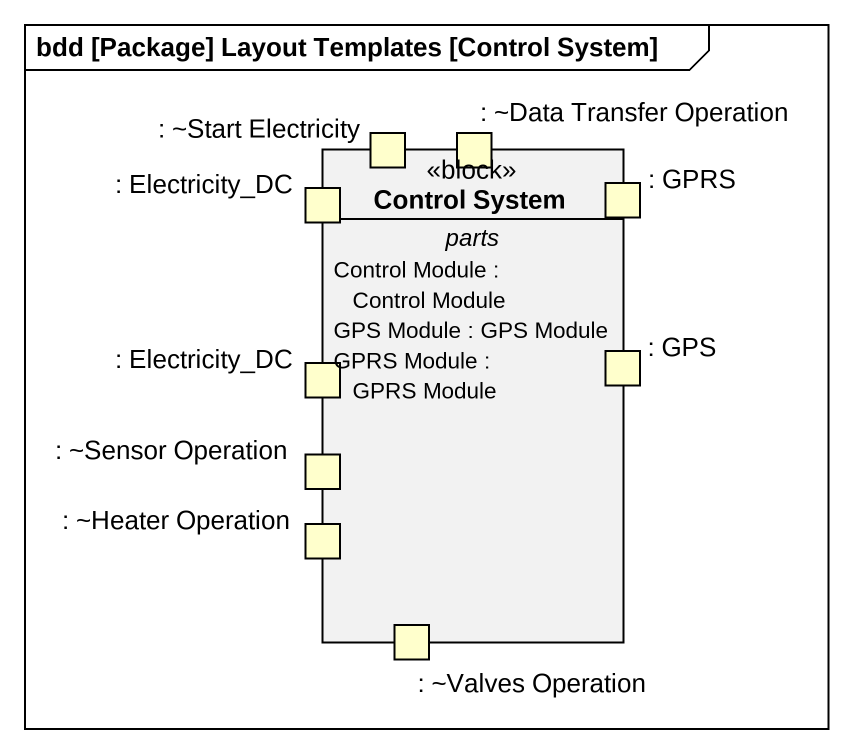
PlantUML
@startuml
mainframe bdd [Package] Layout Templates [Control System]
hide circle
hide empty members
class "Control System" as Control_System <<block>> {
  -- parts --
  Control Module : Control Module
  GPS Module : GPS Module
  GPRS Module : GPRS Module
  -- ports --
  : Electricity_DC
  : GPRS
  : Electricity_DC
  : ~Valves Operation
  : ~Sensor Operation
  : ~Data Transfer Operation
  : ~Heater Operation
  : ~Start Electricity
  : GPS
}
@enduml
